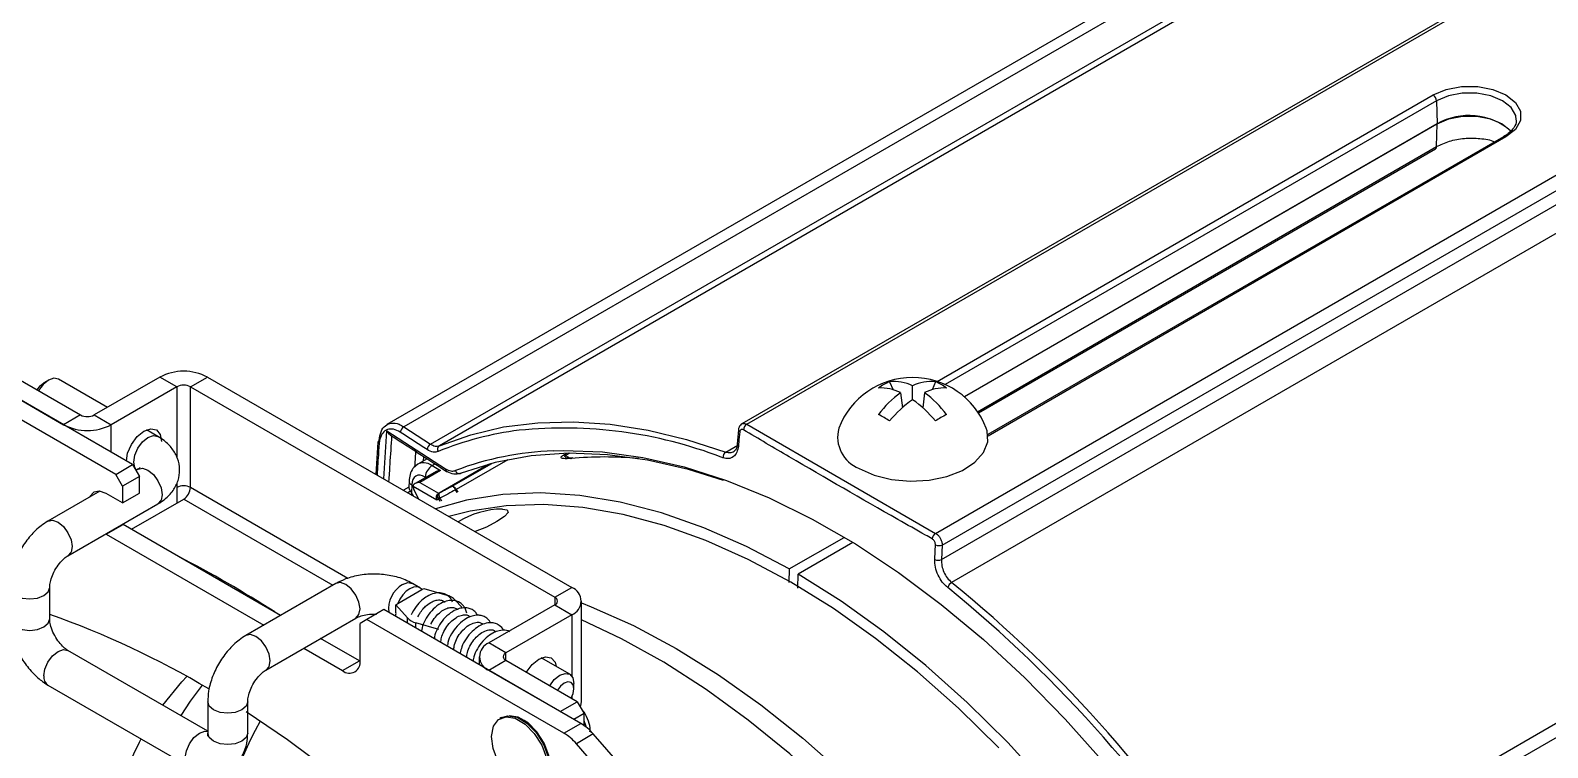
# Model space of a CAD drawing. Extents: x 16.5 to 113.1, y 4.4 to 84.5.
# Drawn here: x 74.251 to 78.993, y 65.276 to 67.518 of the extents above; entities that cross this region are included whole.
import ezdxf

# ---------------------------------------------------------------- set-up
doc = ezdxf.new("R2010")
doc.units = 0
doc.header["$MEASUREMENT"] = 0
doc.layers.add('OBJECT', color=7, linetype='CONTINUOUS')

msp = doc.modelspace()

# ---------------------------------------------------------------- linework, layer by layer
at = {"layer": 'OBJECT'}
for p, q in [((79.581, 68.0814), (76.4747, 66.2882)), ((76.4899, 66.2868), (79.6187, 68.0931)), ((78.2888, 67.9734), (75.3652, 66.2857)), ((78.2853, 67.9346), (75.4181, 66.2793)), ((75.5018, 66.2249), (78.2718, 67.8239)), ((78.3004, 67.8197), (75.5292, 66.22)), ((77.08, 65.9461), (80.2089, 67.7524)), ((77.1005, 65.9096), (80.1401, 67.6643)), ((77.0982, 65.8639), (80.0777, 67.5839)), ((80.1134, 67.5149), (77.1301, 65.7927)), ((77.0849, 66.4209), (78.6353, 67.3159)), ((78.6459, 67.2978), (77.1099, 66.4111)), ((78.6459, 67.2978), (78.6475, 67.2259)), ((77.1696, 66.3727), (78.6475, 67.2259)), ((78.6475, 67.2252), (77.1701, 66.3724)), ((78.6458, 67.1544), (78.6475, 67.2252)), ((77.2112, 66.3261), (78.6458, 67.1544)), ((78.8551, 67.1854), (77.2432, 66.2548)), ((78.8626, 67.1846), (77.2437, 66.25)), ((77.2135, 66.3227), (78.6427, 67.1478)), ((74.5175, 66.1302), (73.6541, 66.6286)), ((74.5704, 66.1608), (73.7071, 66.6592)), ((74.185, 66.4445), (74.4078, 66.3159)), ((74.132, 66.4139), (74.3547, 66.2853)), ((74.3074, 66.4249), (74.2932, 66.4167)), ((74.4915, 66.3397), (74.3386, 66.428)), ((74.6556, 66.4345), (74.4502, 66.3159)), ((74.7087, 66.4039), (74.5032, 66.2853)), ((74.7087, 66.4039), (74.6556, 66.4345)), ((74.7087, 66.4039), (74.7087, 66.1838)), ((74.7511, 66.4039), (74.8041, 66.4345)), ((74.7511, 66.4039), (75.8895, 65.7467)), ((74.7511, 66.0895), (74.7511, 66.4039)), ((74.8041, 66.4345), (75.9426, 65.7773)), ((76.9361, 66.42), (76.9469, 66.3945)), ((77.0078, 66.3638), (77.0078, 66.4075)), ((77.0795, 66.42), (77.0687, 66.3945)), ((76.9699, 66.3856), (76.976, 66.3386)), ((77.0457, 66.3856), (77.0396, 66.3386)), ((78.025, 64.7792), (80.7962, 66.3789)), ((80.8248, 66.3501), (78.0548, 64.7511)), ((74.4078, 66.3159), (74.3547, 66.2853)), ((74.4502, 66.3159), (74.5032, 66.2853)), ((74.5032, 66.1996), (74.5032, 66.2853)), ((74.6494, 66.2486), (74.6137, 66.2692)), ((75.3551, 66.1164), (75.3649, 66.2664)), ((75.3649, 66.2664), (75.5485, 66.1474)), ((75.4181, 66.2793), (75.5018, 66.2249)), ((76.4636, 66.2697), (76.4594, 66.2252)), ((76.4899, 66.2868), (77.08, 65.9461)), ((75.337, 66.2312), (75.3304, 66.1307)), ((76.4241, 66.2002), (76.4613, 66.2217)), ((74.5175, 66.1302), (74.5704, 66.1608)), ((74.5704, 66.1608), (74.5916, 66.124)), ((75.4908, 66.1791), (75.4621, 66.1625)), ((75.4792, 66.1866), (75.4783, 66.1719)), ((75.5067, 66.1578), (75.5157, 66.163)), ((75.5067, 66.1578), (75.5325, 66.1422)), ((75.528, 66.0727), (75.6822, 66.1618)), ((75.6876, 66.1632), (75.5303, 66.0724)), ((75.5693, 66.0933), (75.6928, 66.1646)), ((75.7428, 66.1762), (75.5819, 66.0833)), ((75.9165, 66.1905), (75.9264, 66.1962)), ((75.9365, 66.1964), (75.9235, 66.1889)), ((75.9235, 66.1889), (75.9381, 66.1813)), ((75.9403, 66.1801), (75.9404, 66.1801)), ((76.4154, 66.1821), (76.4101, 66.184)), ((74.5387, 66.0935), (74.5175, 66.1302)), ((74.5916, 66.124), (74.5387, 66.0935)), ((74.5799, 66.1443), (74.5815, 66.1434)), ((74.5869, 66.1465), (74.5807, 66.1429)), ((74.5869, 66.1465), (74.5877, 66.1469)), ((74.5916, 66.0718), (74.5916, 66.124)), ((75.4343, 66.1095), (75.4339, 66.0891)), ((75.5143, 66.1367), (75.4532, 66.1015)), ((75.5325, 66.1422), (75.4682, 66.1051)), ((75.4868, 66.1209), (75.485, 66.122)), ((74.4679, 66.0778), (74.3058, 65.9843)), ((74.5387, 66.0412), (74.4878, 66.0706)), ((74.5387, 66.0935), (74.5387, 66.0412)), ((74.5387, 66.0412), (74.5916, 66.0718)), ((74.7087, 66.1042), (74.7087, 66.0895)), ((74.7087, 66.0895), (74.7087, 66.0405)), ((75.2432, 65.8054), (74.7511, 66.0895)), ((75.4339, 66.0903), (75.4171, 66.0806)), ((75.4392, 66.0775), (75.4308, 66.0727)), ((75.4426, 66.0975), (75.442, 66.0723)), ((75.4477, 66.063), (75.442, 66.0723)), ((75.5209, 66.0502), (75.447, 66.0928)), ((75.4652, 66.0528), (75.4495, 66.0835)), ((75.4682, 66.1051), (75.5262, 66.0716)), ((75.5248, 66.0708), (75.5262, 66.0716)), ((75.5262, 66.0716), (75.528, 66.0727)), ((75.5303, 66.0724), (75.5285, 66.0713)), ((75.5798, 66.082), (75.5797, 66.0821)), ((75.5846, 66.0737), (75.5798, 66.082)), ((75.5819, 66.0833), (75.5819, 66.0832)), ((75.5819, 66.0832), (75.5867, 66.0749)), ((74.3683, 65.876), (74.6494, 66.0383)), ((74.5669, 65.9587), (74.7299, 66.0528)), ((74.7299, 66.0528), (75.1959, 65.7837)), ((75.5272, 66.053), (75.5268, 66.0537)), ((75.5315, 66.0455), (75.5272, 66.053)), ((75.5309, 66.0557), (75.5311, 66.0553)), ((75.5311, 66.0553), (75.5355, 66.0476)), ((74.4878, 65.9432), (74.5407, 65.9738)), ((74.5407, 65.9738), (74.5392, 65.9747)), ((75.0329, 65.6896), (74.5407, 65.9738)), ((74.4863, 65.9441), (74.4878, 65.9432)), ((74.4878, 65.9432), (74.98, 65.6591)), ((76.6224, 65.8348), (76.7937, 65.9336)), ((76.8214, 65.917), (76.6507, 65.8184)), ((77.1005, 65.9096), (77.0982, 65.8639)), ((76.6224, 65.8348), (76.6212, 65.792)), ((74.3112, 65.679), (74.3112, 65.777)), ((75.2056, 65.7893), (74.9245, 65.6271)), ((75.4679, 65.7761), (75.4449, 65.7893)), ((75.4744, 65.7703), (75.4808, 65.774)), ((75.4808, 65.774), (75.5524, 65.7528)), ((75.8895, 65.7467), (75.9426, 65.7773)), ((76.6494, 65.7751), (76.6507, 65.8184)), ((75.3928, 65.7232), (75.3989, 65.7267)), ((75.3989, 65.7267), (75.4744, 65.7703)), ((75.5784, 65.7378), (75.5987, 65.715)), ((75.8895, 65.7467), (75.8895, 65.7222)), ((75.9733, 65.42), (75.9733, 65.7344)), ((74.987, 65.5188), (75.2681, 65.6811)), ((75.3553, 65.7077), (75.3023, 65.6771)), ((75.9712, 65.3521), (75.3553, 65.7077)), ((75.4291, 65.6818), (75.3928, 65.7232)), ((75.3928, 65.7031), (75.3928, 65.7232)), ((75.3928, 65.686), (75.3928, 65.6902)), ((75.4291, 65.6651), (75.4291, 65.6818)), ((75.6252, 65.6852), (75.6194, 65.6886)), ((75.8895, 65.7222), (75.6841, 65.6036)), ((75.9426, 65.6916), (75.7371, 65.573)), ((75.8895, 65.7222), (75.9426, 65.6916)), ((75.9426, 65.6916), (75.9426, 65.5002)), ((75.3023, 65.6771), (75.2811, 65.6649)), ((75.2811, 65.5489), (75.2811, 65.6649)), ((75.9182, 65.3216), (75.3023, 65.6771)), ((75.5271, 65.6456), (75.4555, 65.6666)), ((75.4555, 65.6498), (75.4555, 65.6666)), ((75.6658, 65.6618), (75.659, 65.6657)), ((75.7064, 65.6384), (75.6989, 65.6427)), ((75.105, 65.5869), (75.226, 65.5171)), ((75.2789, 65.5476), (75.1579, 65.6175)), ((75.7371, 65.573), (75.6841, 65.6036)), ((74.8049, 65.328), (74.3683, 65.5801)), ((75.226, 65.5171), (75.2789, 65.5476)), ((75.2811, 65.5464), (75.2789, 65.5476)), ((75.6534, 65.5607), (75.6534, 65.5356)), ((75.7371, 65.5485), (75.6841, 65.5179)), ((75.7371, 65.5485), (75.7371, 65.573)), ((75.9599, 65.4199), (75.7371, 65.5485)), ((75.9363, 65.5056), (75.8476, 65.5569)), ((75.9068, 65.3893), (75.6841, 65.5179)), ((74.3058, 65.4718), (74.7478, 65.2167)), ((75.9493, 65.4607), (75.9493, 65.477)), ((74.8049, 65.4199), (74.8049, 65.3219)), ((74.9299, 65.3219), (74.9299, 65.4199)), ((75.9068, 65.3893), (75.9599, 65.4199)), ((75.9426, 65.4349), (75.9426, 65.4299)), ((75.9599, 65.4199), (75.9811, 65.3832)), ((75.7234, 65.3706), (75.7181, 65.3675)), ((75.806, 65.3501), (75.8085, 65.352)), ((75.8117, 65.3493), (75.8088, 65.3477)), ((75.9182, 65.3216), (75.9712, 65.3521)), ((75.9811, 65.3832), (75.9493, 65.3648)), ((75.9811, 65.3458), (75.9811, 65.3832)), ((76.0101, 65.3192), (75.9572, 65.2886)), ((76.367, 64.9108), (76.0101, 65.3192)), ((76.314, 64.8802), (75.9572, 65.2886))]:
    msp.add_line(p, q, dxfattribs=at)
at = {"layer": 'OBJECT', "flags": 128}
for points in [[(78.6353, 67.3159), (78.676, 67.333), (78.7238, 67.3419), (78.7741, 67.3419), (78.8219, 67.333), (78.8626, 67.3159), (78.8922, 67.2924), (78.9078, 67.2648), (78.9078, 67.2357), (78.8922, 67.2081), (78.8626, 67.1846)], [(78.8947, 67.2377), (78.8929, 67.2515), (78.8789, 67.2765), (78.852, 67.2978), (78.8151, 67.3133), (78.7718, 67.3215), (78.7261, 67.3215), (78.6828, 67.3133), (78.6459, 67.2978)], [(78.6475, 67.2259), (78.6838, 67.2411), (78.7265, 67.2491), (78.7714, 67.2491), (78.8141, 67.2411), (78.8504, 67.2259), (78.8768, 67.2049), (78.8784, 67.2031)], [(74.272, 66.3943), (74.2817, 66.4074), (74.2932, 66.4167)], [(74.3074, 66.4249), (74.2905, 66.4112), (74.2761, 66.3919)], [(74.3386, 66.428), (74.3243, 66.4308), (74.3074, 66.4249)], [(74.5507, 66.1722), (74.5548, 66.1965), (74.5668, 66.2241), (74.5847, 66.2482), (74.6058, 66.2653), (74.6269, 66.2726), (74.6448, 66.2691), (74.6567, 66.2554), (74.6609, 66.2334)], [(74.6181, 66.2455), (74.6351, 66.2514), (74.6494, 66.2486), (74.6494, 66.2486)], [(75.5292, 66.22), (75.627, 66.2544), (75.7298, 66.2784), (75.837, 66.2919), (75.9483, 66.2947), (76.0631, 66.2869), (76.1811, 66.2685), (76.3016, 66.2396), (76.4241, 66.2002)], [(76.4678, 66.2633), (76.4654, 66.2382), (76.4636, 66.2188)], [(76.8409, 66.1488), (76.8877, 66.1279), (76.942, 66.1143), (77.0004, 66.1089), (77.0593, 66.1122), (77.115, 66.1237), (77.1639, 66.1429), (77.203, 66.1685), (77.2299, 66.199), (77.2428, 66.2323), (77.2409, 66.2664), (77.2383, 66.2744)], [(74.5823, 66.1439), (74.5773, 66.1513), (74.574, 66.1689), (74.5773, 66.1904), (74.5869, 66.2125), (74.6012, 66.2318), (74.6181, 66.2455)], [(75.8853, 66.2042), (75.9167, 66.2051), (76.0389, 66.2007), (76.1651, 66.1835), (76.2944, 66.1537), (76.4262, 66.1115), (76.5598, 66.0571), (76.6944, 65.9907), (76.8294, 65.9128), (76.9641, 65.8237), (77.0977, 65.7239), (77.2295, 65.6139), (77.3588, 65.4944), (77.4849, 65.3659), (77.6072, 65.2292), (77.725, 65.0849), (77.8376, 64.9339), (77.9445, 64.777)], [(76.4174, 66.111), (76.3079, 66.1453), (76.1793, 66.1749), (76.054, 66.1919), (75.9325, 66.1963), (75.8155, 66.1881), (75.7035, 66.1673), (75.5973, 66.134)], [(75.9403, 66.1801), (75.9431, 66.1813), (75.9459, 66.1818)], [(74.5877, 66.1469), (74.6012, 66.1493), (74.6181, 66.1434)], [(74.6181, 66.1434), (74.6351, 66.1298), (74.6494, 66.1104), (74.659, 66.0883), (74.6623, 66.0669), (74.659, 66.0493), (74.6494, 66.0383), (74.6494, 66.0383)], [(74.4878, 66.0706), (74.4666, 66.0779), (74.4488, 66.0745), (74.4368, 66.0607), (74.4363, 66.0596)], [(76.6224, 65.8348), (76.4884, 65.9052), (76.3552, 65.9636), (76.2235, 66.0098), (76.0942, 66.0434), (75.9678, 66.0642), (75.8451, 66.0723), (75.7269, 66.0674), (75.6136, 66.0497), (75.5169, 66.023)], [(75.5819, 66.0832), (75.5817, 66.083), (75.5814, 66.0829), (75.5812, 66.0828), (75.5809, 66.0826), (75.5806, 66.0825), (75.5804, 66.0823), (75.5801, 66.0821), (75.5798, 66.082)], [(75.5272, 66.053), (75.5275, 66.0532), (75.5279, 66.0534), (75.5284, 66.0537), (75.5289, 66.054), (75.5294, 66.0543), (75.53, 66.0546), (75.5305, 66.0549), (75.5311, 66.0553)], [(77.2774, 65.2764), (77.1518, 65.3996), (77.0233, 65.5136), (76.8925, 65.6176), (76.7603, 65.7111), (76.6274, 65.7936), (76.4944, 65.8646), (76.3622, 65.9237), (76.2315, 65.9706), (76.103, 66.0051), (75.9774, 66.0268), (75.8555, 66.0358), (75.7378, 66.0319), (75.6252, 66.0152), (75.5588, 65.9986)], [(75.7262, 66.0221), (75.7413, 66.0197), (75.744, 66.0115), (75.7328, 65.9986), (75.7091, 65.9826), (75.6762, 65.9659), (75.641, 65.9514)], [(74.3058, 65.9843), (74.3202, 65.987), (74.3371, 65.9812)], [(74.3371, 65.9812), (74.354, 65.9675), (74.3683, 65.9482), (74.3779, 65.9261), (74.3813, 65.9046), (74.3779, 65.887), (74.3683, 65.876), (74.368, 65.8758)], [(77.0772, 65.8646), (77.0785, 65.8904), (77.0794, 65.9103)], [(74.2045, 65.7515), (74.2248, 65.7437), (74.2487, 65.741), (74.2726, 65.7437), (74.2929, 65.7515), (74.3064, 65.7632), (74.3112, 65.777), (74.3112, 65.7773)], [(75.2369, 65.7862), (75.22, 65.7921), (75.2056, 65.7893)], [(75.2681, 65.6811), (75.2681, 65.6811), (75.2777, 65.6921), (75.2811, 65.7097), (75.2777, 65.7312), (75.2681, 65.7533), (75.2538, 65.7726), (75.2369, 65.7862)], [(75.4744, 65.7703), (75.4673, 65.7764), (75.4583, 65.7789), (75.4478, 65.7778), (75.4366, 65.773), (75.4254, 65.7649), (75.415, 65.7539), (75.4059, 65.7409), (75.3989, 65.7267)], [(75.4136, 65.7862), (75.4306, 65.7921), (75.4449, 65.7893), (75.4449, 65.7893)], [(77.428, 65.1585), (77.3054, 65.2921), (77.179, 65.4171), (77.0496, 65.5329), (76.918, 65.6387), (76.7848, 65.7341), (76.6507, 65.8184)], [(75.9733, 65.7287), (76.0037, 65.7168), (76.136, 65.6577), (76.2689, 65.5867), (76.4019, 65.5042), (76.5341, 65.4106), (76.6648, 65.3066), (76.7933, 65.1927)], [(74.2045, 65.6535), (74.2248, 65.6457), (74.2487, 65.643), (74.2726, 65.6457), (74.2929, 65.6535), (74.3064, 65.6652), (74.3112, 65.679)], [(77.9915, 62.4551), (77.9866, 62.6109), (77.9719, 62.7716), (77.9476, 62.9361), (77.9136, 63.1038), (77.8703, 63.2735), (77.8179, 63.4444), (77.7566, 63.6156), (77.6868, 63.786), (77.6089, 63.9549), (77.5232, 64.1213), (77.4303, 64.2842), (77.3307, 64.4427), (77.2249, 64.5961), (77.1134, 64.7434), (76.997, 64.8839), (76.8762, 65.0168), (76.7517, 65.1413), (76.6242, 65.2569), (76.4943, 65.3627), (76.3628, 65.4584), (76.2304, 65.5433), (76.0978, 65.617), (75.9733, 65.6759)], [(74.9558, 65.624), (74.9389, 65.6299), (74.9245, 65.6271), (74.9245, 65.6271)], [(74.9871, 65.5188), (74.9966, 65.5298), (75, 65.5474), (74.9966, 65.5689), (74.987, 65.591), (74.9727, 65.6103), (74.9558, 65.624)], [(74.2929, 65.5004), (74.2962, 65.5219), (74.3058, 65.544), (74.3202, 65.5633), (74.3371, 65.577), (74.354, 65.5829), (74.3683, 65.5801)], [(75.8007, 65.5118), (75.8186, 65.5359), (75.8397, 65.553), (75.8608, 65.5603), (75.8787, 65.5568), (75.8906, 65.5431), (75.8943, 65.5299)], [(74.6647, 65.409), (74.7236, 65.4817), (74.7398, 65.4992)], [(75.8738, 65.4696), (75.8882, 65.4889), (75.9051, 65.5025)], [(75.9051, 65.5025), (75.922, 65.5084), (75.9363, 65.5056), (75.9459, 65.4946), (75.9493, 65.477)], [(74.7881, 65.4718), (74.7502, 65.4215), (74.7205, 65.3768)], [(75.9192, 65.478), (75.9077, 65.4688), (75.898, 65.4556)], [(75.9405, 65.4311), (75.947, 65.4461), (75.9493, 65.4607), (75.947, 65.4727), (75.9405, 65.4801), (75.9307, 65.482), (75.9192, 65.478)], [(74.8232, 65.3943), (74.8097, 65.406), (74.8049, 65.4199), (74.8049, 65.4199)], [(74.9299, 65.4192), (74.9251, 65.406), (74.9116, 65.3943), (74.8913, 65.3865), (74.8674, 65.3838), (74.8435, 65.3865), (74.8232, 65.3943)], [(75.9693, 65.4035), (75.9713, 65.4082), (75.9733, 65.42)], [(76.9045, 62.8089), (76.9025, 62.8143), (76.8235, 63.0121), (76.7364, 63.2086), (76.6414, 63.4029), (76.5389, 63.5943), (76.4294, 63.782), (76.3133, 63.9653), (76.191, 64.1434), (76.063, 64.3155), (75.9299, 64.4811), (75.7922, 64.6394), (75.6505, 64.7898), (75.5052, 64.9317), (75.3571, 65.0645), (75.2067, 65.1877), (75.0546, 65.3007), (74.9252, 65.3881)], [(75.6922, 65.3115), (75.6979, 65.3431), (75.7136, 65.3645), (75.7374, 65.3732), (75.7663, 65.3682), (75.797, 65.35), (75.8257, 65.3209), (75.849, 65.2844), (75.864, 65.2448), (75.869, 65.2069), (75.8633, 65.1754), (75.8476, 65.154), (75.8238, 65.1452), (75.7949, 65.1503), (75.7642, 65.1684), (75.7355, 65.1975), (75.7122, 65.2341), (75.6972, 65.2737), (75.6922, 65.3115)], [(75.7234, 65.3706), (75.7427, 65.3763), (75.7717, 65.3713), (75.8024, 65.3531), (75.8311, 65.324), (75.8543, 65.2874), (75.8694, 65.2479), (75.8743, 65.21), (75.8686, 65.1785), (75.8529, 65.1571), (75.8484, 65.154)], [(75.8769, 65.2148), (75.8716, 65.252), (75.8566, 65.2908), (75.8336, 65.3264), (75.8053, 65.3546), (75.7752, 65.372), (75.7469, 65.3764), (75.7468, 65.3764)], [(75.7969, 65.3607), (75.795, 65.3609), (75.7913, 65.3611)], [(75.9882, 65.3404), (75.9877, 65.3424), (75.9811, 65.36)], [(74.4159, 64.5073), (74.4209, 64.6573), (74.4357, 64.8007), (74.4603, 64.9367), (74.4946, 65.0647), (74.5383, 65.1838), (74.5913, 65.2934), (74.5971, 65.3037)], [(74.7348, 65.2453), (74.7382, 65.2668), (74.7478, 65.2889), (74.7621, 65.3082), (74.779, 65.3219), (74.7959, 65.3277), (74.8049, 65.3271)], [(74.8232, 65.2964), (74.8097, 65.3081), (74.8049, 65.3219)], [(74.9299, 65.3219), (74.9251, 65.3081), (74.9116, 65.2964), (74.8913, 65.2885), (74.8674, 65.2858), (74.8435, 65.2885), (74.8232, 65.2964)]]:
    msp.add_lwpolyline(points, dxfattribs=at)
at = {"layer": 'OBJECT'}
for centre, radius, start, end in [((78.6228, 67.2964), 0.0231, 3.5402, 57.3258), ((78.747, 67.0514), 0.2003, 49.2675, 119.7963), ((78.6334, 67.2256), 0.0141, 358.6996, 1.3004), ((78.6388, 67.1537), 0.00709, 303.8916, 5.3965), ((78.8583, 67.1789), 0.00721, 52.8479, 115.8427), ((74.7299, 66.2912), 0.1614, 62.6096, 117.3905), ((74.7299, 66.3629), 0.0461, 62.6094, 117.3912), ((77.0078, 66.1866), 0.2466, 20.836, 159.164), ((77.0007, 66.2684), 0.1648, 113.0749, 126.9197), ((76.9079, 66.2618), 0.1385, 63.4129, 92.5892), ((76.9494, 66.2845), 0.1361, 64.6064, 95.6223), ((77.0662, 66.2845), 0.1361, 84.3773, 115.3938), ((77.1077, 66.2618), 0.1385, 87.4105, 116.587), ((77.0149, 66.2684), 0.1648, 53.0808, 66.9246), ((77.1549, 66.1326), 0.3134, 126.1632, 143.8842), ((77.225, 66.0569), 0.3759, 125.285, 140.2137), ((76.7907, 66.0569), 0.3759, 39.7866, 54.715), ((76.8607, 66.1326), 0.3134, 36.1162, 53.8366), ((74.429, 66.3568), 0.0461, 242.6096, 297.3898), ((76.2779, 65.1971), 1.2822, 59.1152, 60.8902), ((77.738, 65.1965), 1.2829, 119.1103, 120.8844), ((74.429, 66.4286), 0.1614, 242.6096, 297.3901), ((75.4289, 66.26), 0.0221, 119.3011, 174.5565), ((75.8955, 65.3036), 0.9715, 96.9167, 112.4183), ((75.9181, 64.9026), 1.3726, 68.9949, 95.8369), ((76.4708, 66.2699), 0.00726, 182.0788, 245.3364), ((76.5021, 66.2673), 0.0231, 122.0495, 174.2024), ((76.8792, 66.2471), 0.1055, 165.023, 248.7182), ((75.3437, 66.2298), 0.00707, 111.4152, 168.6573), ((75.3436, 66.2312), 0.00686, 179.7846, 242.7437), ((75.5127, 66.2056), 0.0222, 119.4257, 174.5047), ((75.5376, 66.2084), 0.0143, 125.867, 207.8765), ((75.923, 65.2286), 0.9763, 92.2149, 110.6142), ((76.4666, 66.2254), 0.00725, 181.7525, 245.3437), ((75.5302, 66.1191), 0.0453, 121.2336, 176.3076), ((75.9174, 66.1788), 0.0118, 58.9123, 94.4757), ((76.4354, 66.1836), 0.02, 124.0029, 184.2953), ((75.4483, 66.1103), 0.014, 183.3224, 245.9472), ((75.5566, 66.1461), 0.00814, 171.2166, 232.2467), ((75.5548, 66.1447), 0.00598, 237.8029, 268.004), ((75.592, 66.1462), 0.0133, 196.6097, 293.2276), ((74.7299, 66.0486), 0.0461, 62.6094, 117.3912), ((74.705, 66.0916), 0.0461, 302.6045, 357.3948), ((75.468, 66.0934), 0.021, 181.6817, 208.1819), ((75.5285, 66.066), 0.00425, 109.8328, 123.806), ((75.5277, 66.0742), 0.00297, 239.1571, 285.3384), ((75.529, 66.0672), 0.00376, 123.0913, 129.8365), ((75.5295, 66.0749), 0.00262, 235.2105, 289.0544), ((75.7603, 65.7578), 0.3712, 118.7388, 119.1135), ((75.8743, 65.274), 0.8528, 114.02, 114.4817), ((75.8124, 65.4931), 0.6291, 116.5854, 116.9983), ((75.7317, 65.7422), 0.28, 91.1296, 120.8859), ((77.093, 65.9265), 0.0236, 123.557, 174.4829), ((73.0819, 62.6988), 3.5698, 57.2268, 62.7848), ((77.0907, 65.9334), 0.0257, 244.0469, 292.2861), ((77.0885, 65.8877), 0.0257, 244.0581, 292.2876), ((75.4599, 65.7091), 0.0899, 120.9717, 186.5643), ((75.9263, 65.7344), 0.0458, 290.783, 69.2167), ((77.1452, 65.7683), 0.0286, 121.6795, 163.1756), ((74.5263, 62.5911), 4.1064, 32.0168, 50.8709), ((74.5255, 62.591), 4.1273, 32.0168, 50.8709), ((75.5385, 65.6986), 0.0559, 44.4574, 75.548), ((75.8849, 65.7344), 0.0131, 290.7812, 69.2169), ((73.3754, 63.0473), 2.8061, 59.2941, 70.5207), ((75.4691, 65.7207), 0.0559, 224.1561, 255.8493), ((75.7004, 65.5607), 0.0458, 110.784, 249.2168), ((75.2475, 65.5434), 0.0341, 230.7968, 9.2139), ((75.7418, 65.5607), 0.0131, 110.7849, 249.2171), ((74.322, 65.4964), 0.0294, 172.0821, 236.6029), ((76.1623, 64.7145), 1.357, 151.6115, 174.1866), ((75.8903, 65.217), 0.1575, 40.4554, 59.1088), ((75.8374, 65.1865), 0.1575, 40.4554, 59.1088)]:
    msp.add_arc(centre, radius, start, end, dxfattribs=at)
for centre, major_axis, ratio, start_param, end_param in [((75.5057, 66.0837), (-0.0428, 0.0792), 0.577067, 5.514317, 6.326967), ((76.8517, 63.8687), (-1.3258, 2.1788), 0.592177, 5.872229, 5.999302), ((75.4839, 66.0724), (-0.0278, 0.0532), 0.576676, 5.522513, 7.093309), ((75.4637, 66.0837), (-0.0216, 0.0326), 0.626584, 1.352448, 1.507338), ((75.4682, 66.0928), (0.0212, 0), 0.577382, 1.570796, 3.141593), ((76.5558, 63.6963), (4.4229, 2.5535), 0.504205, 1.503366, 1.512036), ((76.557, 63.697), (4.4154, 2.5492), 0.50212, 1.502842, 1.513754), ((75.3029, 65.7991), (-0.0869, 0.1136), 0.226147, 3.302356, 3.555507)]:
    msp.add_ellipse(centre, major_axis=major_axis, ratio=ratio, start_param=start_param, end_param=end_param, dxfattribs=at)
for points, knots in [([(78.8942, 67.2375), (78.8944, 67.2367), (78.896, 67.2288), (78.8888, 67.2146), (78.8739, 67.1972), (78.8602, 67.1886), (78.8551, 67.1854)], [0, 0, 0, 0, 0.046585, 0.450237, 0.79722, 1, 1, 1, 1]), ([(78.6458, 67.1544), (78.6585, 67.1605), (78.6839, 67.1726), (78.7326, 67.1817), (78.7812, 67.1808), (78.8148, 67.176), (78.8272, 67.1695), (78.8275, 67.1694)], [0, 0, 0, 0, 0.248163, 0.496312, 0.74493, 0.993995, 1, 1, 1, 1]), ([(74.6494, 66.0383), (74.6567, 66.0429), (74.6748, 66.0544), (74.6975, 66.0784), (74.7139, 66.1104), (74.7193, 66.1457), (74.7125, 66.1806), (74.6949, 66.2116), (74.6729, 66.2338), (74.656, 66.2444), (74.6494, 66.2486)], [0, 0, 0, 0, 0.095821, 0.23992, 0.374671, 0.506203, 0.644592, 0.777335, 0.913587, 1, 1, 1, 1]), ([(75.4069, 66.2621), (75.3998, 66.2658), (75.3857, 66.2732), (75.3663, 66.2718), (75.3512, 66.261), (75.3427, 66.244), (75.3411, 66.2303), (75.3405, 66.2251)], [0, 0, 0, 0, 0.216835, 0.433686, 0.650167, 0.866491, 1, 1, 1, 1]), ([(75.3411, 66.2364), (75.3425, 66.246), (75.3453, 66.2653), (75.3594, 66.2841), (75.3791, 66.2923), (75.3998, 66.2896), (75.413, 66.2822), (75.4181, 66.2793)], [0, 0, 0, 0, 0.216844, 0.433701, 0.650256, 0.866699, 1, 1, 1, 1]), ([(75.3751, 66.2542), (75.3733, 66.2556), (75.3692, 66.2588), (75.3663, 66.2635), (75.3649, 66.2664), (75.3649, 66.2664)], [0, 0, 0, 0, 0.420752, 0.990526, 1, 1, 1, 1]), ([(75.3799, 66.251), (75.3779, 66.2211), (75.3747, 66.1733), (75.3716, 66.1255), (75.3704, 66.1076)], [0, 0, 0, 0, 0.624859, 1, 1, 1, 1]), ([(75.3751, 66.2542), (75.3814, 66.2501), (75.44, 66.2118), (75.499, 66.1737), (75.5516, 66.1397)], [0, 0, 0, 0, 0.10787, 1, 1, 1, 1]), ([(75.4906, 66.2077), (75.484, 66.212), (75.456, 66.2301), (75.4281, 66.2483), (75.4069, 66.2621)], [0, 0, 0, 0, 0.2377669, 1, 1, 1, 1]), ([(76.4748, 66.2879), (76.4741, 66.2876), (76.471, 66.2862), (76.4671, 66.2813), (76.4642, 66.2752), (76.464, 66.2711), (76.4639, 66.2696)], [0, 0, 0, 0, 0.104799, 0.458589, 0.806596, 1, 1, 1, 1]), ([(76.4792, 66.2696), (76.478, 66.2701), (76.4756, 66.2713), (76.4723, 66.2709), (76.4697, 66.2691), (76.4682, 66.2663), (76.4679, 66.2642), (76.4678, 66.2633)], [0, 0, 0, 0, 0.217388, 0.434771, 0.652345, 0.870527, 1, 1, 1, 1]), ([(76.4748, 66.2879), (76.4762, 66.2886), (76.4793, 66.2902), (76.4848, 66.2894), (76.4885, 66.2875), (76.4899, 66.2868)], [0, 0, 0, 0, 0.3222566, 0.7515743, 1, 1, 1, 1]), ([(77.0696, 65.9287), (77.0624, 65.9328), (77.0266, 65.9529), (76.8766, 66.0378), (76.6866, 66.1472), (76.5269, 66.2414), (76.4792, 66.2696)], [0, 0, 0, 0, 0.035928, 0.179639, 0.754501, 1, 1, 1, 1]), ([(75.3405, 66.2251), (75.3399, 66.2168), (75.3378, 66.1846), (75.3358, 66.1523), (75.3342, 66.1284)], [0, 0, 0, 0, 0.258056, 1, 1, 1, 1]), ([(75.4527, 66.1539), (75.4533, 66.164), (75.4543, 66.18), (75.4554, 66.196), (75.4558, 66.2018)], [0, 0, 0, 0, 0.633563, 1, 1, 1, 1]), ([(75.525, 66.2017), (75.52, 66.2005), (75.5095, 66.1979), (75.4971, 66.2043), (75.4906, 66.2077)], [0, 0, 0, 0, 0.473443, 1, 1, 1, 1]), ([(75.5018, 66.2249), (75.5065, 66.2223), (75.5162, 66.217), (75.5248, 66.2189), (75.5292, 66.22)], [0, 0, 0, 0, 0.473398, 1, 1, 1, 1]), ([(76.4636, 66.2188), (76.4623, 66.2119), (76.4597, 66.1981), (76.4486, 66.1846), (76.4335, 66.1779), (76.4215, 66.1807), (76.4154, 66.1821)], [0, 0, 0, 0, 0.249056, 0.498133, 0.746674, 1, 1, 1, 1]), ([(76.4241, 66.2002), (76.4289, 66.1991), (76.4385, 66.1969), (76.4507, 66.2021), (76.4594, 66.2117), (76.4615, 66.2214), (76.4624, 66.2256)], [0, 0, 0, 0, 0.265909, 0.531792, 0.798426, 1, 1, 1, 1]), ([(75.4605, 66.1608), (75.4555, 66.1571), (75.4448, 66.149), (75.4363, 66.1304), (75.4349, 66.1163), (75.4343, 66.1095)], [0, 0, 0, 0, 0.313654, 0.664169, 1, 1, 1, 1]), ([(75.9403, 66.1801), (75.9383, 66.18), (75.9274, 66.1791), (75.9144, 66.1791), (75.9083, 66.1821), (75.9097, 66.1855), (75.9124, 66.188), (75.9154, 66.1899), (75.9165, 66.1905)], [0, 0, 0, 0, 0.097684, 0.533723, 0.775901, 0.862527, 0.949651, 1, 1, 1, 1]), ([(75.9283, 66.1806), (75.9262, 66.1816), (75.9231, 66.183), (75.9214, 66.1854), (75.9214, 66.1868), (75.922, 66.1878), (75.9228, 66.1885), (75.9234, 66.1888), (75.9235, 66.1889)], [0, 0, 0, 0, 0.480369, 0.709499, 0.819247, 0.903031, 0.978561, 1, 1, 1, 1]), ([(75.9458, 66.1819), (75.9427, 66.1816), (75.9355, 66.1809), (75.9276, 66.1811), (75.9262, 66.1813), (75.9256, 66.1814)], [0, 0, 0, 0, 0.303723, 0.711096, 1, 1, 1, 1]), ([(74.5941, 66.1516), (74.5942, 66.1518), (74.5948, 66.1529), (74.5923, 66.1497), (74.5881, 66.1472), (74.5869, 66.1465)], [0, 0, 0, 0, 0.15166, 0.759189, 1, 1, 1, 1]), ([(75.5325, 66.1422), (75.5324, 66.1422), (75.528, 66.1418), (75.5215, 66.1407), (75.5161, 66.1374), (75.5145, 66.1364)], [0, 0, 0, 0, 0.011368, 0.701698, 1, 1, 1, 1]), ([(75.5485, 66.1474), (75.5539, 66.1447), (75.5642, 66.1396), (75.5743, 66.1406), (75.5788, 66.1422), (75.5793, 66.1424)], [0, 0, 0, 0, 0.489871, 0.942612, 1, 1, 1, 1]), ([(75.5973, 66.134), (75.5916, 66.1325), (75.5796, 66.1293), (75.5643, 66.1334), (75.5559, 66.138), (75.5546, 66.1388)], [0, 0, 0, 0, 0.430707, 0.905845, 1, 1, 1, 1]), ([(75.4392, 66.0775), (75.4384, 66.0789), (75.437, 66.0818), (75.4352, 66.0851), (75.434, 66.0878), (75.434, 66.0887), (75.4341, 66.0891)], [0, 0, 0, 0, 0.247942, 0.495627, 0.752552, 1, 1, 1, 1]), ([(75.5209, 66.0502), (75.5209, 66.0502), (75.5203, 66.052), (75.5195, 66.0555), (75.5196, 66.0608), (75.5209, 66.0655), (75.5227, 66.0688), (75.5243, 66.0702), (75.5248, 66.0708)], [0, 0, 0, 0, 0.009331, 0.244791, 0.475571, 0.685015, 0.883336, 1, 1, 1, 1]), ([(75.5261, 66.0695), (75.5254, 66.0687), (75.5236, 66.0668), (75.5217, 66.0626), (75.5205, 66.0576), (75.5204, 66.0534), (75.5208, 66.0509), (75.5209, 66.0502), (75.5209, 66.0502)], [0, 0, 0, 0, 0.174001, 0.393151, 0.630047, 0.892572, 0.989999, 1, 1, 1, 1]), ([(75.5268, 66.0537), (75.5262, 66.0552), (75.5249, 66.0581), (75.5242, 66.0626), (75.5245, 66.0667), (75.5256, 66.0686), (75.5261, 66.0695)], [0, 0, 0, 0, 0.242429, 0.484569, 0.73451, 1, 1, 1, 1]), ([(75.5266, 66.0701), (75.5263, 66.0701), (75.5258, 66.0701), (75.5252, 66.0705), (75.5249, 66.0707), (75.5248, 66.0708)], [0, 0, 0, 0, 0.531787, 0.875867, 1, 1, 1, 1]), ([(75.5248, 66.0708), (75.5249, 66.0707), (75.5253, 66.0706), (75.5261, 66.0703), (75.5266, 66.0704), (75.527, 66.0704)], [0, 0, 0, 0, 0.125209, 0.466791, 1, 1, 1, 1]), ([(75.5261, 66.0695), (75.5262, 66.0696), (75.5263, 66.0697), (75.5264, 66.0699), (75.5265, 66.07), (75.5266, 66.07), (75.5266, 66.0701), (75.5266, 66.0701), (75.5266, 66.0701), (75.5266, 66.0701), (75.5266, 66.0701)], [0, 0, 0, 0, 0.330499, 0.552272, 0.701531, 0.802751, 0.903766, 0.945198, 0.979438, 1, 1, 1, 1]), ([(75.5271, 66.07), (75.5269, 66.0691), (75.5267, 66.0674), (75.5277, 66.0632), (75.5292, 66.0591), (75.5304, 66.0566), (75.5309, 66.0557)], [0, 0, 0, 0, 0.303055, 0.584918, 0.8486, 1, 1, 1, 1]), ([(75.5285, 66.0713), (75.528, 66.071), (75.5275, 66.0707), (75.527, 66.0704), (75.527, 66.0704)], [0, 0, 0, 0, 0.9730425, 1, 1, 1, 1]), ([(75.527, 66.0704), (75.527, 66.0704), (75.5272, 66.0704), (75.5271, 66.0702), (75.5271, 66.07), (75.5271, 66.07)], [0, 0, 0, 0, 0.264449, 0.86602, 1, 1, 1, 1]), ([(75.5693, 66.0933), (75.5693, 66.0933), (75.5697, 66.0934), (75.5708, 66.0936), (75.573, 66.093), (75.5761, 66.0908), (75.5792, 66.0875), (75.581, 66.0847), (75.5819, 66.0833)], [0, 0, 0, 0, 0.009453, 0.112287, 0.337635, 0.559588, 0.779764, 1, 1, 1, 1]), ([(75.5797, 66.0821), (75.5789, 66.0835), (75.5772, 66.0864), (75.5745, 66.09), (75.572, 66.0924), (75.5703, 66.0933), (75.5695, 66.0933), (75.5693, 66.0933), (75.5693, 66.0933)], [0, 0, 0, 0, 0.220241, 0.440412, 0.662358, 0.887707, 0.990527, 1, 1, 1, 1]), ([(74.3058, 65.9843), (74.2987, 65.9797), (74.2791, 65.9673), (74.2501, 65.9394), (74.2216, 65.9003), (74.2003, 65.8562), (74.1882, 65.8142), (74.1868, 65.7881), (74.1862, 65.777)], [0, 0, 0, 0, 0.107648, 0.294551, 0.481454, 0.669066, 0.859789, 1, 1, 1, 1]), ([(77.0794, 65.9103), (77.0794, 65.9118), (77.0793, 65.9148), (77.0776, 65.9197), (77.075, 65.9241), (77.0722, 65.9271), (77.0703, 65.9283), (77.0696, 65.9287)], [0, 0, 0, 0, 0.219082, 0.438182, 0.656825, 0.874764, 1, 1, 1, 1]), ([(77.08, 65.9461), (77.0824, 65.9445), (77.0872, 65.9412), (77.0934, 65.9332), (77.098, 65.9241), (77.1003, 65.9159), (77.1004, 65.9113), (77.1005, 65.9096)], [0, 0, 0, 0, 0.218059, 0.436117, 0.654231, 0.872516, 1, 1, 1, 1]), ([(74.3112, 65.777), (74.3113, 65.7799), (74.3116, 65.7873), (74.3153, 65.8041), (74.324, 65.8256), (74.3373, 65.8474), (74.3525, 65.8647), (74.3632, 65.8729), (74.3675, 65.8755), (74.3683, 65.876)], [0, 0, 0, 0, 0.103119, 0.260964, 0.434649, 0.620163, 0.80764, 0.964032, 1, 1, 1, 1]), ([(77.1178, 65.7766), (77.1119, 65.782), (77.1002, 65.7929), (77.0869, 65.8156), (77.078, 65.8406), (77.0775, 65.8565), (77.0772, 65.8646)], [0, 0, 0, 0, 0.24726, 0.494506, 0.742148, 1, 1, 1, 1]), ([(77.0982, 65.8639), (77.0983, 65.8576), (77.0985, 65.8449), (77.1052, 65.8247), (77.1158, 65.806), (77.1254, 65.7971), (77.1301, 65.7927)], [0, 0, 0, 0, 0.249667, 0.499371, 0.748128, 1, 1, 1, 1]), ([(75.4449, 65.7893), (75.4374, 65.7933), (75.4168, 65.804), (75.3782, 65.8151), (75.33, 65.8202), (75.2813, 65.8167), (75.2388, 65.8062), (75.2155, 65.7944), (75.2056, 65.7893)], [0, 0, 0, 0, 0.107646, 0.294559, 0.481466, 0.669085, 0.859815, 1, 1, 1, 1]), ([(75.5702, 65.7309), (75.5691, 65.734), (75.5664, 65.7412), (75.5586, 65.7492), (75.5471, 65.7569), (75.5318, 65.7609), (75.5119, 65.7592), (75.4923, 65.7509), (75.4727, 65.7366), (75.4542, 65.7171), (75.4453, 65.7005), (75.4405, 65.6915)], [0, 0, 0, 0, 0.060493, 0.141327, 0.215566, 0.333436, 0.447149, 0.594154, 0.703795, 0.839925, 1, 1, 1, 1]), ([(75.4621, 65.6853), (75.4639, 65.6889), (75.468, 65.6975), (75.4775, 65.7099), (75.4905, 65.7228), (75.5047, 65.7324), (75.5202, 65.7383), (75.5341, 65.7381), (75.5417, 65.7356), (75.5451, 65.7309), (75.5454, 65.7304)], [0, 0, 0, 0, 0.094931, 0.224886, 0.336243, 0.503728, 0.626442, 0.786331, 0.978068, 1, 1, 1, 1]), ([(75.6149, 65.6967), (75.6137, 65.7012), (75.6114, 65.7098), (75.604, 65.7208), (75.5921, 65.7319), (75.575, 65.7375), (75.5541, 65.7362), (75.5326, 65.7279), (75.5098, 65.7109), (75.4908, 65.6879), (75.4772, 65.663), (75.4741, 65.6474), (75.4727, 65.6399)], [0, 0, 0, 0, 0.067167, 0.130478, 0.203393, 0.321991, 0.409, 0.522441, 0.650225, 0.768425, 0.888242, 1, 1, 1, 1]), ([(74.1862, 65.679), (74.1865, 65.6706), (74.1875, 65.6474), (74.1972, 65.6084), (74.2168, 65.5641), (74.2443, 65.5237), (74.2746, 65.4921), (74.2965, 65.4779), (74.3058, 65.4718)], [0, 0, 0, 0, 0.107644, 0.294549, 0.481452, 0.669066, 0.859793, 1, 1, 1, 1]), ([(74.3683, 65.5801), (74.3659, 65.5816), (74.3597, 65.5855), (74.3469, 65.5972), (74.3327, 65.6154), (74.3204, 65.6379), (74.3131, 65.6597), (74.3113, 65.673), (74.3112, 65.6781), (74.3112, 65.679)], [0, 0, 0, 0, 0.1031192, 0.2609538, 0.4346271, 0.6201337, 0.8076157, 0.9640238, 1, 1, 1, 1]), ([(75.2681, 65.6811), (75.2707, 65.6824), (75.2772, 65.6859), (75.2936, 65.691), (75.3138, 65.6942), (75.3274, 65.6935), (75.333, 65.6932)], [0, 0, 0, 0, 0.18505, 0.46827, 0.779932, 1, 1, 1, 1]), ([(75.5025, 65.6622), (75.5028, 65.663), (75.5057, 65.6705), (75.5162, 65.685), (75.5322, 65.7009), (75.5486, 65.7108), (75.5641, 65.7156), (75.5765, 65.7139), (75.5831, 65.7113), (75.5856, 65.7076), (75.5857, 65.7075)], [0, 0, 0, 0, 0.022908, 0.199155, 0.376306, 0.529272, 0.663494, 0.836668, 0.995823, 1, 1, 1, 1]), ([(75.648, 65.6898), (75.6462, 65.6932), (75.6422, 65.7007), (75.6317, 65.7081), (75.6175, 65.7135), (75.6004, 65.7139), (75.5797, 65.7078), (75.5577, 65.6941), (75.5369, 65.6727), (75.522, 65.6479), (75.5138, 65.629), (75.5135, 65.6202), (75.5135, 65.619)], [0, 0, 0, 0, 0.065512, 0.145295, 0.221022, 0.333867, 0.436411, 0.574222, 0.712467, 0.842084, 0.980045, 1, 1, 1, 1]), ([(75.5343, 65.6044), (75.5341, 65.6069), (75.5337, 65.6137), (75.5379, 65.63), (75.548, 65.65), (75.563, 65.6691), (75.5804, 65.683), (75.5974, 65.691), (75.612, 65.6919), (75.6202, 65.6898), (75.6237, 65.6859), (75.6247, 65.6849)], [0, 0, 0, 0, 0.073403, 0.197672, 0.333757, 0.467677, 0.599353, 0.718944, 0.839496, 0.957271, 1, 1, 1, 1]), ([(75.6891, 65.6665), (75.6884, 65.6679), (75.6862, 65.6728), (75.6793, 65.6795), (75.669, 65.6865), (75.6567, 65.69), (75.6426, 65.6904), (75.6261, 65.6868), (75.6053, 65.676), (75.5835, 65.6571), (75.566, 65.6319), (75.5557, 65.6104), (75.5548, 65.5993), (75.5545, 65.5963)], [0, 0, 0, 0, 0.0257976, 0.0908158, 0.1678352, 0.2467083, 0.3126457, 0.4093876, 0.5257189, 0.6699939, 0.8074437, 0.9475728, 1, 1, 1, 1]), ([(75.5745, 65.5811), (75.5745, 65.5852), (75.5745, 65.5946), (75.5814, 65.6141), (75.5941, 65.635), (75.6112, 65.653), (75.6299, 65.6649), (75.6462, 65.6688), (75.6554, 65.6682), (75.6585, 65.6661), (75.659, 65.6657)], [0, 0, 0, 0, 0.116283, 0.270511, 0.421335, 0.571078, 0.72309, 0.862289, 0.977755, 1, 1, 1, 1]), ([(75.7303, 65.6423), (75.7301, 65.6428), (75.7275, 65.6498), (75.7182, 65.6579), (75.7043, 65.6652), (75.6884, 65.6677), (75.6707, 65.6649), (75.6506, 65.6556), (75.6302, 65.64), (75.6116, 65.6173), (75.5985, 65.5933), (75.5957, 65.5787), (75.5944, 65.5724)], [0, 0, 0, 0, 0.008839, 0.125851, 0.205584, 0.284765, 0.401053, 0.499268, 0.626936, 0.761095, 0.896365, 1, 1, 1, 1]), ([(75.6151, 65.5577), (75.6149, 65.5588), (75.6141, 65.564), (75.6171, 65.5789), (75.6261, 65.5987), (75.6401, 65.6184), (75.6575, 65.634), (75.6751, 65.6434), (75.6903, 65.6454), (75.6998, 65.6438), (75.7036, 65.6396), (75.7051, 65.638)], [0, 0, 0, 0, 0.037213, 0.171819, 0.309261, 0.437367, 0.572705, 0.70917, 0.82097, 0.931173, 1, 1, 1, 1]), ([(75.7495, 65.6381), (75.7477, 65.6393), (75.7397, 65.6444), (75.7222, 65.644), (75.7008, 65.6378), (75.6794, 65.6243), (75.6591, 65.604), (75.6437, 65.5792), (75.6355, 65.5599), (75.6349, 65.5507), (75.6347, 65.5491)], [0, 0, 0, 0, 0.045224, 0.201303, 0.338192, 0.483219, 0.645038, 0.805944, 0.967176, 1, 1, 1, 1]), ([(74.9245, 65.6271), (74.9174, 65.6225), (74.8978, 65.6101), (74.8689, 65.5822), (74.8403, 65.5431), (74.819, 65.4991), (74.8069, 65.457), (74.8055, 65.4309), (74.8049, 65.4199)], [0, 0, 0, 0, 0.107648, 0.294551, 0.481454, 0.669066, 0.859789, 1, 1, 1, 1]), ([(74.9299, 65.4199), (74.93, 65.4228), (74.9303, 65.4301), (74.934, 65.4469), (74.9427, 65.4684), (74.956, 65.4902), (74.9713, 65.5075), (74.9819, 65.5157), (74.9862, 65.5183), (74.987, 65.5188)], [0, 0, 0, 0, 0.103119, 0.260964, 0.434649, 0.620163, 0.80764, 0.964032, 1, 1, 1, 1]), ([(75.9996, 65.326), (75.9999, 65.3303), (76.0006, 65.3435), (75.9924, 65.3665), (75.9832, 65.386), (75.9757, 65.3928), (75.9755, 65.393)], [0, 0, 0, 0, 0.185731, 0.578695, 0.988085, 1, 1, 1, 1]), ([(74.7478, 65.2167), (74.7554, 65.2127), (74.7745, 65.2028), (74.8066, 65.1952), (74.8425, 65.1969), (74.8757, 65.2099), (74.9026, 65.2332), (74.9206, 65.2639), (74.9288, 65.2941), (74.9296, 65.3141), (74.9299, 65.3219)], [0, 0, 0, 0, 0.095827, 0.239923, 0.374678, 0.506219, 0.644612, 0.777364, 0.913628, 1, 1, 1, 1]), ([(74.8049, 65.3219), (74.8048, 65.3195), (74.8044, 65.3137), (74.804, 65.3131), (74.8038, 65.3127)], [0, 0, 0, 0, 0.420905, 1, 1, 1, 1])]:
    msp.add_open_spline(points, degree=3, knots=knots, dxfattribs=at)

doc.saveas('drawing.dxf')
